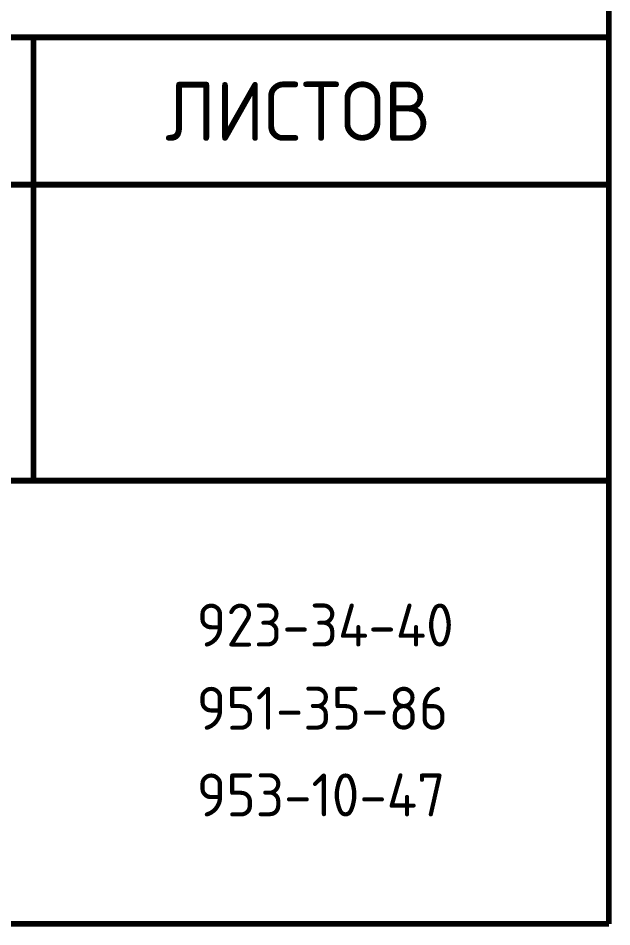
# Model space of a CAD drawing. Extents: x -185 to 0, y 0 to 55.
# Drawn here: x -19.97 to 0.1, y -0.1 to 30.65 of the extents above; entities that cross this region are included whole.
import ezdxf

# ---------------------------------------------------------------- set-up
doc = ezdxf.new("R2010")
doc.units = 0
doc.layers.add('SHTAMP', color=7, linetype='CONTINUOUS')
doc.styles.add('SIMPLEX', font='simplex.shx')

msp = doc.modelspace()

# ---------------------------------------------------------------- linework, layer by layer
at = {"layer": 'SHTAMP', "const_width": 0.2}
for points in [[(0, 55), (0, 0)], [(-120.176, 29.996), (0, 29.996)], [(-19.45, 29.996), (-19.45, 15)], [(-49.45, 25.014), (0, 25.014)], [(-120, 15), (0, 15)], [(-185, 0), (0, 0)]]:
    msp.add_lwpolyline(points, dxfattribs=at)

# ---------------------------------------------------------------- texts
at = {"layer": 'SHTAMP', "style": 'SIMPLEX', "width": 0.9}
for s, height, p in [('ЛИСТОВ', 2, (-15, 26.5)), ('923-34-40', 1.4531, (-13.932, 9.384)), ('951-35-86', 1.4531, (-13.932, 6.569)), ('953-10-47', 1.4531, (-13.932, 3.637))]:
    msp.add_text(s, height=height, dxfattribs=at).set_placement(p)

doc.saveas('drawing.dxf')
